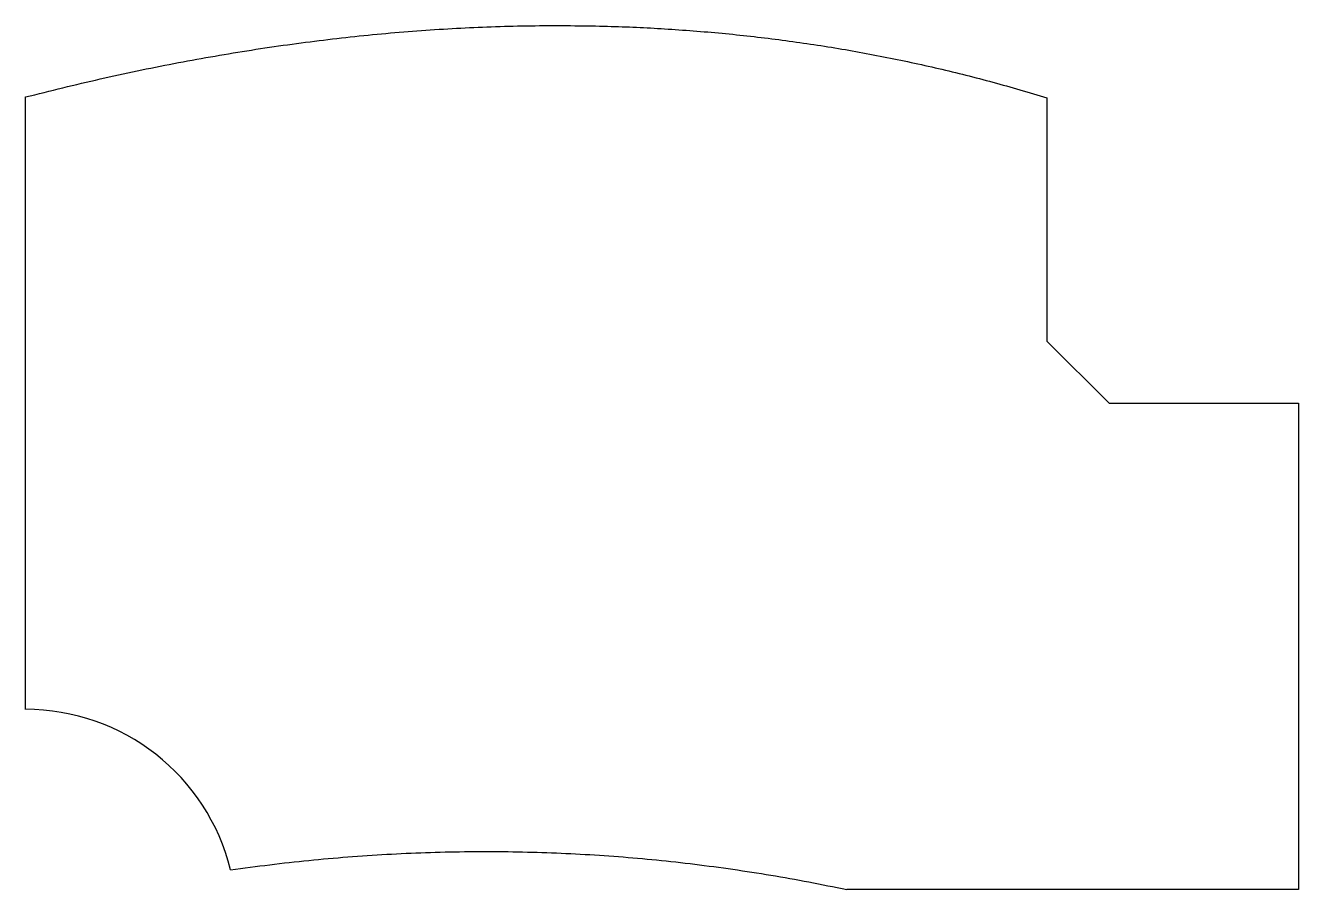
# Model space of a CAD drawing. Header units: millimetres. Extents: x 73 to 198, y -140 to -55.
import ezdxf

# ---------------------------------------------------------------- set-up
doc = ezdxf.new("R2010")
doc.units = ezdxf.units.MM
doc.layers.add('Sketch', color=7, linetype='CONTINUOUS')

msp = doc.modelspace()

# ---------------------------------------------------------------- linework, layer by layer
at = {"layer": 'Sketch'}
for p, q in [((73.07, -122.12), (73.07, -61.81)), ((173.6, -61.89), (173.6, -85.84)), ((173.6, -85.84), (179.75, -91.96)), ((179.75, -91.96), (198.37, -91.96)), ((198.37, -91.96), (198.37, -139.86)), ((171.91, -139.86), (153.91, -139.86)), ((198.37, -139.86), (171.91, -139.86))]:
    msp.add_line(p, q, dxfattribs=at)
msp.add_arc((73.07, -142.91), 20.8, 13.8757, 90, dxfattribs=at)
for points in [[(73.07, -61.81), (127.73, -47.7), (173.6, -61.89)], [(93.27, -137.93), (123.92, -133.5), (153.91, -139.86)]]:
    msp.add_open_spline(points, degree=2, dxfattribs=at)

doc.saveas('drawing.dxf')
